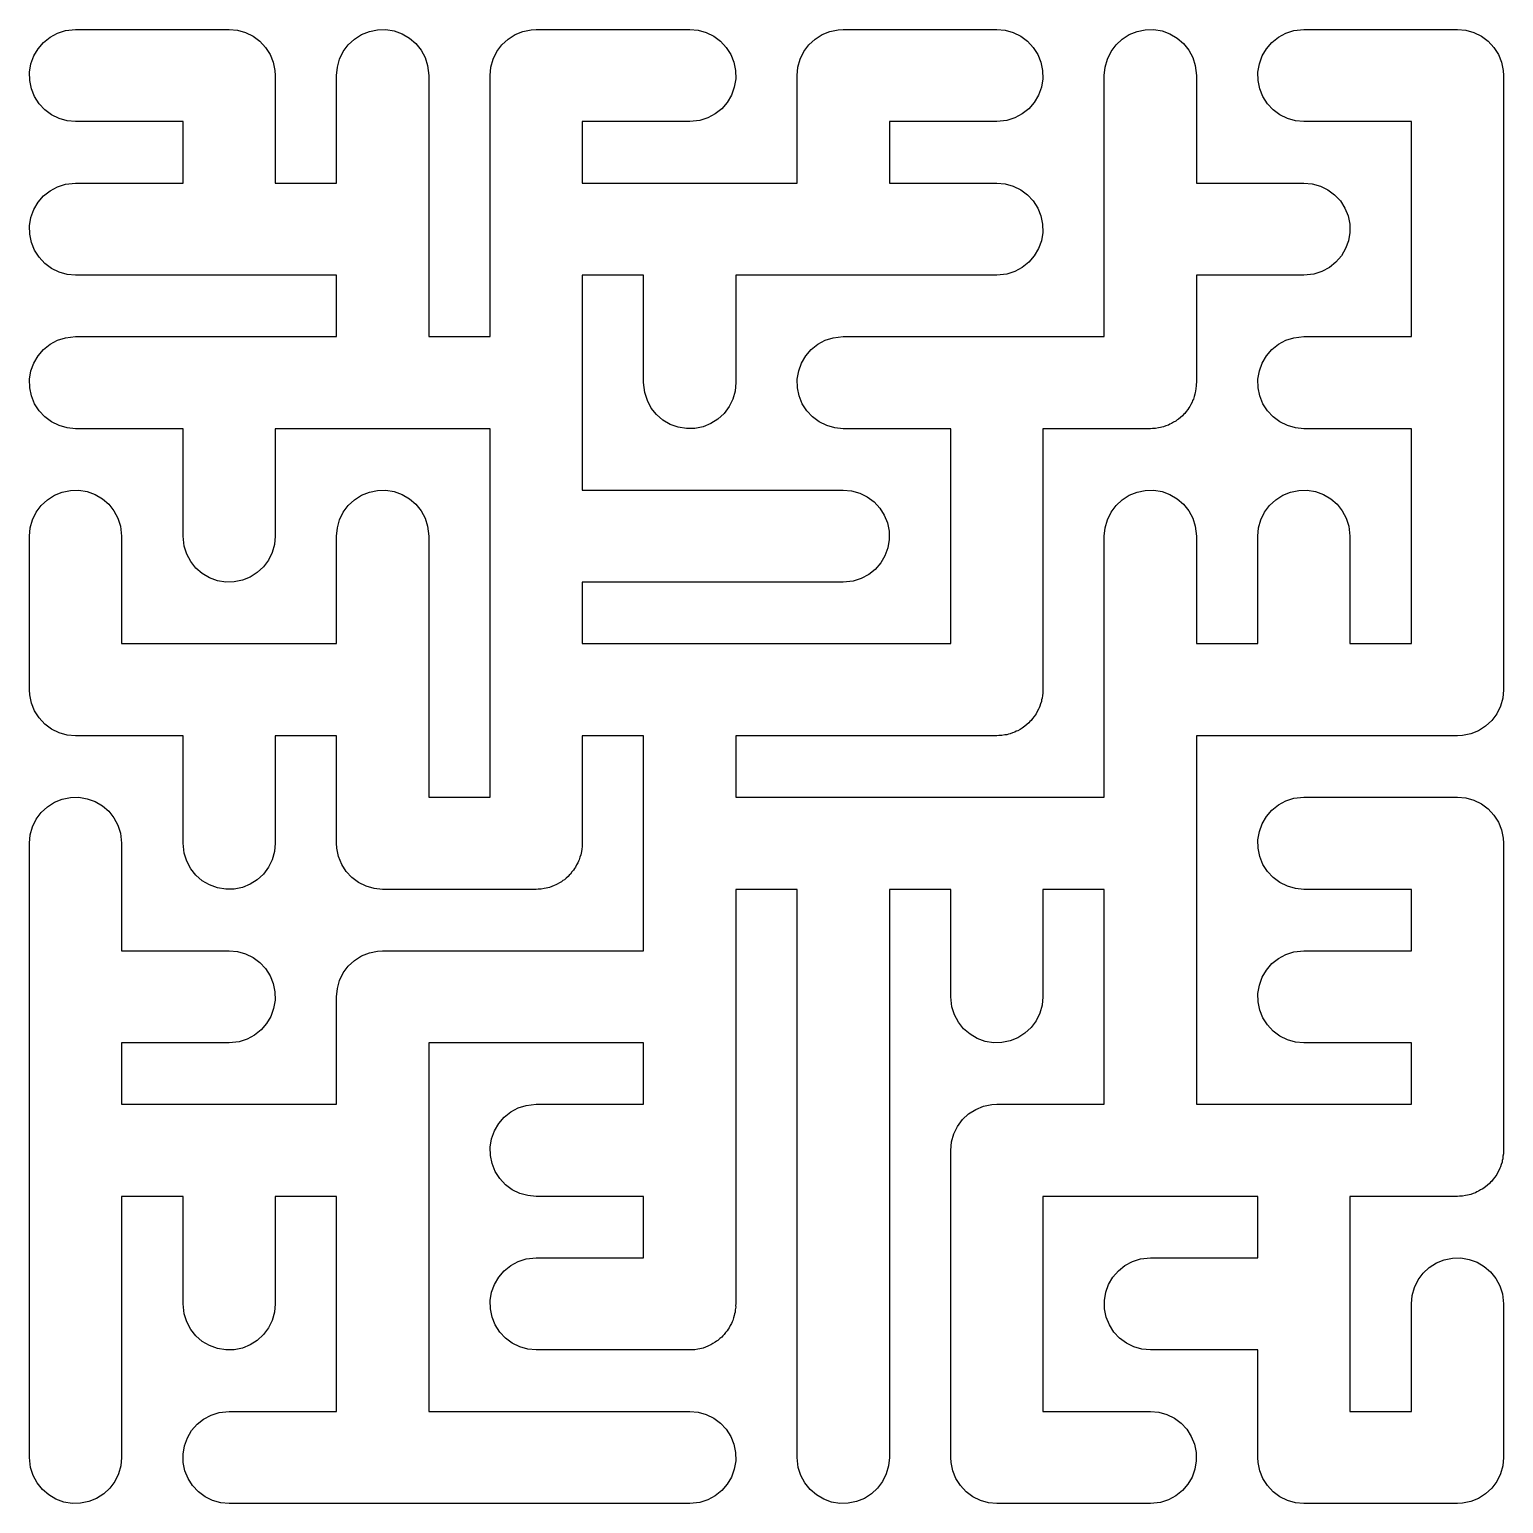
# Model space of a CAD drawing. Header units: inches. Extents: x 2.19 to 7.19, y 2.19 to 7.19.
import ezdxf

# ---------------------------------------------------------------- set-up
doc = ezdxf.new("R2010")
doc.units = ezdxf.units.IN
doc.layers.get('0').update_dxf_attribs({"linetype": 'CONTINUOUS'})

msp = doc.modelspace()

# ---------------------------------------------------------------- linework, layer by layer
at = {"color": 7}
msp.add_lwpolyline([(2.892962, 7.184901), (2.920397, 7.177191), (2.945975, 7.164627), (2.968846, 7.147626), (2.988248, 7.126754), (3.003537, 7.102705), (3.014204, 7.076279), (3.019894, 7.048356), (3.020833, 7.03125), (3.020833, 6.666667), (3.229167, 6.666667), (3.229167, 7.03125), (3.231765, 7.059629), (3.239475, 7.087064), (3.25204, 7.112642), (3.269041, 7.135512), (3.289913, 7.154915), (3.313962, 7.170204), (3.340388, 7.180871), (3.368311, 7.186561), (3.396804, 7.187085), (3.424918, 7.182425), (3.451718, 7.172736), (3.476312, 7.158341), (3.497883, 7.139719), (3.515713, 7.117488), (3.529209, 7.092389), (3.537921, 7.065256), (3.541667, 7.03125), (3.541667, 6.145833), (3.75, 6.145833), (3.75, 7.03125), (3.752599, 7.059629), (3.760309, 7.087064), (3.772873, 7.112642), (3.789874, 7.135512), (3.810746, 7.154915), (3.834795, 7.170204), (3.861221, 7.180871), (3.889144, 7.186561), (3.90625, 7.1875), (4.427083, 7.1875), (4.455462, 7.184901), (4.482897, 7.177191), (4.508475, 7.164627), (4.531346, 7.147626), (4.550748, 7.126754), (4.566037, 7.102705), (4.576704, 7.076279), (4.582394, 7.048356), (4.582918, 7.019863), (4.578258, 6.991749), (4.568569, 6.964949), (4.554174, 6.940354), (4.535552, 6.918784), (4.513321, 6.900954), (4.488222, 6.887458), (4.461089, 6.878745), (4.427083, 6.875), (4.0625, 6.875), (4.0625, 6.666667), (4.791667, 6.666667), (4.791667, 7.03125), (4.794265, 7.059629), (4.801975, 7.087064), (4.81454, 7.112642), (4.831541, 7.135512), (4.852413, 7.154915), (4.876462, 7.170204), (4.902888, 7.180871), (4.930811, 7.186561), (4.947917, 7.1875), (5.46875, 7.1875), (5.497129, 7.184901), (5.524564, 7.177191), (5.550142, 7.164627), (5.573013, 7.147626), (5.592415, 7.126754), (5.607704, 7.102705), (5.618371, 7.076279), (5.624061, 7.048356), (5.624585, 7.019863), (5.619925, 6.991749), (5.610236, 6.964949), (5.595841, 6.940354), (5.577219, 6.918784), (5.554988, 6.900954), (5.529889, 6.887458), (5.502756, 6.878745), (5.46875, 6.875), (5.104167, 6.875), (5.104167, 6.666667), (5.46875, 6.666667), (5.497129, 6.664068), (5.524564, 6.656358), (5.550142, 6.643794), (5.573013, 6.626793), (5.592415, 6.605921), (5.607704, 6.581872), (5.618371, 6.555446), (5.624061, 6.527522), (5.624585, 6.499029), (5.619925, 6.470916), (5.610236, 6.444116), (5.595841, 6.419521), (5.577219, 6.39795), (5.554988, 6.38012), (5.529889, 6.366625), (5.502756, 6.357912), (5.46875, 6.354167), (4.583333, 6.354167), (4.583333, 5.989583), (4.580735, 5.961205), (4.573025, 5.93377), (4.56046, 5.908192), (4.543459, 5.885321), (4.522587, 5.865918), (4.498538, 5.850629), (4.472112, 5.839962), (4.444189, 5.834273), (4.415696, 5.833749), (4.387582, 5.838409), (4.360782, 5.848097), (4.336188, 5.862492), (4.314617, 5.881115), (4.296787, 5.903345), (4.283291, 5.928445), (4.274579, 5.955578), (4.270833, 5.989583), (4.270833, 6.354167), (4.0625, 6.354167), (4.0625, 5.625), (4.947917, 5.625), (4.976295, 5.622401), (5.00373, 5.614691), (5.029308, 5.602127), (5.052179, 5.585126), (5.071582, 5.564254), (5.086871, 5.540205), (5.097538, 5.513779), (5.103227, 5.485856), (5.103751, 5.457363), (5.099091, 5.429249), (5.089403, 5.402449), (5.075008, 5.377854), (5.056385, 5.356284), (5.034155, 5.338454), (5.009055, 5.324958), (4.981922, 5.316245), (4.947917, 5.3125), (4.0625, 5.3125), (4.0625, 5.104167), (5.3125, 5.104167), (5.3125, 5.833333), (4.947917, 5.833333), (4.919538, 5.835932), (4.892103, 5.843642), (4.866525, 5.856206), (4.843654, 5.873207), (4.824252, 5.894079), (4.808963, 5.918128), (4.798296, 5.944554), (4.792606, 5.972478), (4.792082, 6.000971), (4.796742, 6.029084), (4.806431, 6.055884), (4.820826, 6.080479), (4.839448, 6.10205), (4.861679, 6.11988), (4.886778, 6.133375), (4.913911, 6.142088), (4.947917, 6.145833), (5.833333, 6.145833), (5.833333, 7.03125), (5.835932, 7.059629), (5.843642, 7.087064), (5.856206, 7.112642), (5.873207, 7.135512), (5.894079, 7.154915), (5.918128, 7.170204), (5.944554, 7.180871), (5.972478, 7.186561), (6.000971, 7.187085), (6.029084, 7.182425), (6.055884, 7.172736), (6.080479, 7.158341), (6.10205, 7.139719), (6.11988, 7.117488), (6.133375, 7.092389), (6.142088, 7.065256), (6.145833, 7.03125), (6.145833, 6.666667), (6.510417, 6.666667), (6.538795, 6.664068), (6.56623, 6.656358), (6.591808, 6.643794), (6.614679, 6.626793), (6.634082, 6.605921), (6.649371, 6.581872), (6.660038, 6.555446), (6.665728, 6.527522), (6.666251, 6.499029), (6.661591, 6.470916), (6.651903, 6.444116), (6.637508, 6.419521), (6.618885, 6.39795), (6.596655, 6.38012), (6.571555, 6.366625), (6.544422, 6.357912), (6.510417, 6.354167), (6.145833, 6.354167), (6.145833, 5.989583), (6.145314, 5.983901), (6.145419, 5.978196), (6.144017, 5.969741), (6.143236, 5.961205), (6.141692, 5.955711), (6.140759, 5.950082), (6.137845, 5.942022), (6.135526, 5.93377), (6.13301, 5.928648), (6.13107, 5.923282), (6.12674, 5.915885), (6.122961, 5.908192), (6.119558, 5.903613), (6.116675, 5.898688), (6.111074, 5.8922), (6.105961, 5.885321), (6.101781, 5.881436), (6.098053, 5.877117), (6.091366, 5.871754), (6.085088, 5.865918), (6.080273, 5.862857), (6.075822, 5.859287), (6.068272, 5.855228), (6.061039, 5.850629), (6.055749, 5.848494), (6.050723, 5.845791), (6.042562, 5.843171), (6.034614, 5.839962), (6.029022, 5.838823), (6.02359, 5.837079), (6.016781, 5.836329), (6.00669, 5.834272), (5.996393, 5.834083), (5.989583, 5.833333), (5.625, 5.833333), (5.625, 4.947917), (5.62448, 4.942234), (5.624585, 4.936529), (5.623184, 4.928074), (5.622403, 4.919538), (5.620859, 4.914045), (5.619926, 4.908416), (5.617011, 4.900355), (5.614692, 4.892103), (5.612177, 4.886982), (5.610237, 4.881616), (5.605907, 4.874218), (5.602128, 4.866525), (5.598724, 4.861946), (5.595842, 4.857021), (5.590241, 4.850533), (5.585127, 4.843654), (5.580948, 4.839769), (5.577219, 4.83545), (5.570533, 4.830088), (5.564255, 4.824252), (5.55944, 4.82119), (5.554989, 4.81762), (5.547439, 4.813561), (5.540206, 4.808963), (5.534915, 4.806827), (5.529889, 4.804125), (5.521728, 4.801504), (5.51378, 4.798296), (5.508189, 4.797156), (5.502756, 4.795412), (5.495948, 4.794662), (5.485857, 4.792606), (5.47556, 4.792416), (5.46875, 4.791667), (4.583333, 4.791667), (4.583333, 4.583333), (5.833333, 4.583333), (5.833333, 5.46875), (5.835932, 5.497129), (5.843642, 5.524564), (5.856206, 5.550142), (5.873207, 5.573012), (5.894079, 5.592415), (5.918128, 5.607704), (5.944554, 5.618371), (5.972478, 5.624061), (6.000971, 5.624585), (6.029084, 5.619925), (6.055884, 5.610236), (6.080479, 5.595841), (6.10205, 5.577219), (6.11988, 5.554988), (6.133375, 5.529889), (6.142088, 5.502756), (6.145833, 5.46875), (6.145833, 5.104167), (6.354167, 5.104167), (6.354167, 5.46875), (6.356765, 5.497129), (6.364475, 5.524564), (6.37704, 5.550142), (6.394041, 5.573012), (6.414913, 5.592415), (6.438962, 5.607704), (6.465387, 5.618371), (6.493311, 5.624061), (6.521804, 5.624585), (6.549918, 5.619925), (6.576718, 5.610236), (6.601312, 5.595841), (6.622883, 5.577219), (6.640713, 5.554988), (6.654209, 5.529889), (6.662921, 5.502756), (6.666667, 5.46875), (6.666667, 5.104167), (6.875, 5.104167), (6.875, 5.833333), (6.510417, 5.833333), (6.482038, 5.835932), (6.454603, 5.843642), (6.429025, 5.856206), (6.406154, 5.873207), (6.386752, 5.894079), (6.371463, 5.918128), (6.360796, 5.944554), (6.355106, 5.972478), (6.354582, 6.000971), (6.359242, 6.029084), (6.368931, 6.055884), (6.383326, 6.080479), (6.401948, 6.10205), (6.424179, 6.11988), (6.449278, 6.133375), (6.476411, 6.142088), (6.510417, 6.145833), (6.875, 6.145833), (6.875, 6.875), (6.510417, 6.875), (6.482038, 6.877599), (6.454603, 6.885309), (6.429025, 6.897873), (6.406154, 6.914874), (6.386752, 6.935746), (6.371463, 6.959795), (6.360796, 6.986221), (6.355106, 7.014144), (6.354582, 7.042637), (6.359242, 7.070751), (6.368931, 7.097551), (6.383326, 7.122146), (6.401948, 7.143716), (6.424179, 7.161546), (6.449278, 7.175042), (6.476411, 7.183755), (6.510417, 7.1875), (7.03125, 7.1875), (7.059629, 7.184901), (7.087064, 7.177191), (7.112642, 7.164627), (7.135513, 7.147626), (7.154915, 7.126754), (7.170204, 7.102705), (7.180871, 7.076279), (7.186561, 7.048356), (7.1875, 7.03125), (7.1875, 4.947917), (7.184901, 4.919538), (7.177191, 4.892103), (7.164627, 4.866525), (7.147626, 4.843654), (7.126754, 4.824252), (7.102705, 4.808963), (7.076279, 4.798296), (7.048356, 4.792606), (7.03125, 4.791667), (6.145833, 4.791667), (6.145833, 3.541667), (6.875, 3.541667), (6.875, 3.75), (6.510417, 3.75), (6.482038, 3.752599), (6.454603, 3.760309), (6.429025, 3.772873), (6.406154, 3.789874), (6.386752, 3.810746), (6.371463, 3.834795), (6.360796, 3.861221), (6.355106, 3.889144), (6.354582, 3.917637), (6.359242, 3.945751), (6.368931, 3.972551), (6.383326, 3.997146), (6.401948, 4.018716), (6.424179, 4.036546), (6.449278, 4.050042), (6.476411, 4.058755), (6.510417, 4.0625), (6.875, 4.0625), (6.875, 4.270833), (6.510417, 4.270833), (6.482038, 4.273432), (6.454603, 4.281142), (6.429025, 4.293706), (6.406154, 4.310707), (6.386752, 4.331579), (6.371463, 4.355628), (6.360796, 4.382054), (6.355106, 4.409978), (6.354582, 4.438471), (6.359242, 4.466584), (6.368931, 4.493384), (6.383326, 4.517979), (6.401948, 4.53955), (6.424179, 4.55738), (6.449278, 4.570875), (6.476411, 4.579588), (6.510417, 4.583333), (7.03125, 4.583333), (7.059629, 4.580735), (7.087064, 4.573025), (7.112642, 4.56046), (7.135513, 4.543459), (7.154915, 4.522587), (7.170204, 4.498538), (7.180871, 4.472112), (7.186561, 4.444189), (7.1875, 4.427083), (7.1875, 3.385417), (7.18698, 3.379734), (7.187085, 3.374029), (7.185684, 3.365574), (7.184903, 3.357038), (7.183359, 3.351545), (7.182426, 3.345916), (7.179511, 3.337855), (7.177192, 3.329603), (7.174677, 3.324482), (7.172737, 3.319116), (7.168407, 3.311718), (7.164628, 3.304025), (7.161224, 3.299446), (7.158342, 3.294521), (7.152741, 3.288033), (7.147627, 3.281154), (7.143448, 3.277269), (7.139719, 3.27295), (7.133033, 3.267588), (7.126755, 3.261752), (7.12194, 3.25869), (7.117489, 3.25512), (7.109939, 3.251061), (7.102706, 3.246463), (7.097415, 3.244327), (7.092389, 3.241625), (7.084228, 3.239004), (7.07628, 3.235796), (7.070689, 3.234656), (7.065256, 3.232912), (7.058448, 3.232162), (7.048357, 3.230106), (7.03806, 3.229916), (7.03125, 3.229167), (6.666667, 3.229167), (6.666667, 2.5), (6.875, 2.5), (6.875, 2.864583), (6.877599, 2.892962), (6.885309, 2.920397), (6.897873, 2.945975), (6.914874, 2.968846), (6.935746, 2.988248), (6.959795, 3.003537), (6.986221, 3.014204), (7.014144, 3.019894), (7.042637, 3.020418), (7.070751, 3.015758), (7.097551, 3.006069), (7.122146, 2.991674), (7.143716, 2.973052), (7.161546, 2.950821), (7.175042, 2.925722), (7.183755, 2.898589), (7.1875, 2.864583), (7.1875, 2.34375), (7.184901, 2.315371), (7.177191, 2.287936), (7.164627, 2.262358), (7.147626, 2.239487), (7.126754, 2.220085), (7.102705, 2.204796), (7.076279, 2.194129), (7.048356, 2.188439), (7.03125, 2.1875), (6.510417, 2.1875), (6.482038, 2.190099), (6.454603, 2.197809), (6.429025, 2.210373), (6.406154, 2.227374), (6.386752, 2.248246), (6.371463, 2.272295), (6.360796, 2.298721), (6.355106, 2.326644), (6.354167, 2.34375), (6.354167, 2.708333), (5.989583, 2.708333), (5.961205, 2.710932), (5.93377, 2.718642), (5.908192, 2.731206), (5.885321, 2.748207), (5.865918, 2.769079), (5.850629, 2.793128), (5.839962, 2.819554), (5.834272, 2.847478), (5.833749, 2.875971), (5.838409, 2.904084), (5.848097, 2.930884), (5.862492, 2.955479), (5.881115, 2.97705), (5.903345, 2.99488), (5.928445, 3.008375), (5.955578, 3.017088), (5.989583, 3.020833), (6.354167, 3.020833), (6.354167, 3.229167), (5.625, 3.229167), (5.625, 2.5), (5.989583, 2.5), (6.017962, 2.497401), (6.045397, 2.489691), (6.070975, 2.477127), (6.093846, 2.460126), (6.113248, 2.439254), (6.128537, 2.415205), (6.139204, 2.388779), (6.144894, 2.360856), (6.145418, 2.332363), (6.140758, 2.304249), (6.131069, 2.277449), (6.116674, 2.252854), (6.098052, 2.231284), (6.075821, 2.213454), (6.050722, 2.199958), (6.023589, 2.191245), (5.989583, 2.1875), (5.46875, 2.1875), (5.440371, 2.190099), (5.412936, 2.197809), (5.387358, 2.210373), (5.364487, 2.227374), (5.345085, 2.248246), (5.329796, 2.272295), (5.319129, 2.298721), (5.313439, 2.326644), (5.3125, 2.34375), (5.3125, 3.385417), (5.315099, 3.413795), (5.322809, 3.44123), (5.335373, 3.466808), (5.352374, 3.489679), (5.373246, 3.509082), (5.397295, 3.524371), (5.423721, 3.535038), (5.451644, 3.540728), (5.46875, 3.541667), (5.833333, 3.541667), (5.833333, 4.270833), (5.625, 4.270833), (5.625, 3.90625), (5.622401, 3.877871), (5.614691, 3.850436), (5.602127, 3.824858), (5.585126, 3.801987), (5.564254, 3.782585), (5.540205, 3.767296), (5.513779, 3.756629), (5.485856, 3.750939), (5.457363, 3.750415), (5.429249, 3.755075), (5.402449, 3.764764), (5.377854, 3.779159), (5.356284, 3.797781), (5.338454, 3.820012), (5.324958, 3.845111), (5.316245, 3.872244), (5.3125, 3.90625), (5.3125, 4.270833), (5.104167, 4.270833), (5.104167, 2.34375), (5.101568, 2.315371), (5.093858, 2.287936), (5.081294, 2.262358), (5.064293, 2.239487), (5.043421, 2.220085), (5.019372, 2.204796), (4.992946, 2.194129), (4.965022, 2.188439), (4.936529, 2.187915), (4.908416, 2.192575), (4.881616, 2.202264), (4.857021, 2.216659), (4.83545, 2.235281), (4.81762, 2.257512), (4.804125, 2.282611), (4.795412, 2.309744), (4.791667, 2.34375), (4.791667, 4.270833), (4.583333, 4.270833), (4.583333, 2.864583), (4.582812, 2.858901), (4.582918, 2.853196), (4.581516, 2.844741), (4.580735, 2.836205), (4.579191, 2.830711), (4.578258, 2.825082), (4.575344, 2.817022), (4.573025, 2.80877), (4.570509, 2.803648), (4.568569, 2.798282), (4.564239, 2.790885), (4.56046, 2.783192), (4.557057, 2.778613), (4.554174, 2.773688), (4.548573, 2.7672), (4.543459, 2.760321), (4.53928, 2.756436), (4.535552, 2.752117), (4.528865, 2.746754), (4.522587, 2.740918), (4.517772, 2.737857), (4.513321, 2.734287), (4.505771, 2.730228), (4.498538, 2.725629), (4.493247, 2.723494), (4.488222, 2.720791), (4.480061, 2.718171), (4.472112, 2.714962), (4.466521, 2.713823), (4.461089, 2.712079), (4.45428, 2.711329), (4.444189, 2.709272), (4.433892, 2.709083), (4.427083, 2.708333), (3.90625, 2.708333), (3.877871, 2.710932), (3.850436, 2.718642), (3.824858, 2.731206), (3.801988, 2.748207), (3.782585, 2.769079), (3.767296, 2.793128), (3.756629, 2.819554), (3.750939, 2.847478), (3.750415, 2.875971), (3.755075, 2.904084), (3.764764, 2.930884), (3.779159, 2.955479), (3.797781, 2.97705), (3.820012, 2.99488), (3.845111, 3.008375), (3.872244, 3.017088), (3.90625, 3.020833), (4.270833, 3.020833), (4.270833, 3.229167), (3.90625, 3.229167), (3.877871, 3.231765), (3.850436, 3.239475), (3.824858, 3.25204), (3.801988, 3.269041), (3.782585, 3.289913), (3.767296, 3.313962), (3.756629, 3.340388), (3.750939, 3.368311), (3.750415, 3.396804), (3.755075, 3.424918), (3.764764, 3.451718), (3.779159, 3.476312), (3.797781, 3.497883), (3.820012, 3.515713), (3.845111, 3.529209), (3.872244, 3.537921), (3.90625, 3.541667), (4.270833, 3.541667), (4.270833, 3.75), (3.541667, 3.75), (3.541667, 2.5), (4.427083, 2.5), (4.455462, 2.497401), (4.482897, 2.489691), (4.508475, 2.477127), (4.531346, 2.460126), (4.550748, 2.439254), (4.566037, 2.415205), (4.576704, 2.388779), (4.582394, 2.360856), (4.582918, 2.332363), (4.578258, 2.304249), (4.568569, 2.277449), (4.554174, 2.252854), (4.535552, 2.231284), (4.513321, 2.213454), (4.488222, 2.199958), (4.461089, 2.191245), (4.427083, 2.1875), (2.864583, 2.1875), (2.836205, 2.190099), (2.80877, 2.197809), (2.783192, 2.210373), (2.760321, 2.227374), (2.740918, 2.248246), (2.725629, 2.272295), (2.714962, 2.298721), (2.709273, 2.326644), (2.708749, 2.355137), (2.713409, 2.383251), (2.723097, 2.410051), (2.737492, 2.434646), (2.756115, 2.456216), (2.778345, 2.474046), (2.803445, 2.487542), (2.830578, 2.496255), (2.864583, 2.5), (3.229167, 2.5), (3.229167, 3.229167), (3.020833, 3.229167), (3.020833, 2.864583), (3.018235, 2.836205), (3.010525, 2.80877), (2.99796, 2.783192), (2.980959, 2.760321), (2.960087, 2.740918), (2.936038, 2.725629), (2.909612, 2.714962), (2.881689, 2.709272), (2.853196, 2.708749), (2.825082, 2.713409), (2.798282, 2.723097), (2.773688, 2.737492), (2.752117, 2.756115), (2.734287, 2.778345), (2.720791, 2.803445), (2.712079, 2.830578), (2.708333, 2.864583), (2.708333, 3.229167), (2.5, 3.229167), (2.5, 2.34375), (2.497401, 2.315371), (2.489691, 2.287936), (2.477127, 2.262358), (2.460126, 2.239487), (2.439254, 2.220085), (2.415205, 2.204796), (2.388779, 2.194129), (2.360856, 2.188439), (2.332363, 2.187915), (2.304249, 2.192575), (2.277449, 2.202264), (2.252854, 2.216659), (2.231284, 2.235281), (2.213454, 2.257512), (2.199958, 2.282611), (2.191245, 2.309744), (2.1875, 2.34375), (2.1875, 4.427083), (2.190099, 4.455462), (2.197809, 4.482897), (2.210373, 4.508475), (2.227374, 4.531346), (2.248246, 4.550748), (2.272295, 4.566037), (2.298721, 4.576704), (2.326644, 4.582394), (2.355137, 4.582918), (2.383251, 4.578258), (2.410051, 4.568569), (2.434646, 4.554174), (2.456216, 4.535552), (2.474046, 4.513321), (2.487542, 4.488222), (2.496255, 4.461089), (2.5, 4.427083), (2.5, 4.0625), (2.864583, 4.0625), (2.892962, 4.059901), (2.920397, 4.052191), (2.945975, 4.039627), (2.968846, 4.022626), (2.988248, 4.001754), (3.003537, 3.977705), (3.014204, 3.951279), (3.019894, 3.923356), (3.020418, 3.894863), (3.015758, 3.866749), (3.006069, 3.839949), (2.991674, 3.815354), (2.973052, 3.793784), (2.950821, 3.775954), (2.925722, 3.762458), (2.898589, 3.753745), (2.864583, 3.75), (2.5, 3.75), (2.5, 3.541667), (3.229167, 3.541667), (3.229167, 3.90625), (3.231765, 3.934629), (3.239475, 3.962064), (3.25204, 3.987642), (3.269041, 4.010513), (3.289913, 4.029915), (3.313962, 4.045204), (3.340388, 4.055871), (3.368311, 4.061561), (3.385417, 4.0625), (4.270833, 4.0625), (4.270833, 4.791667), (4.0625, 4.791667), (4.0625, 4.427083), (4.061979, 4.421401), (4.062084, 4.415696), (4.060683, 4.407241), (4.059902, 4.398705), (4.058358, 4.393211), (4.057424, 4.387582), (4.05451, 4.379522), (4.052191, 4.37127), (4.049676, 4.366148), (4.047736, 4.360782), (4.043406, 4.353385), (4.039627, 4.345692), (4.036223, 4.341113), (4.033341, 4.336188), (4.027739, 4.3297), (4.022626, 4.322821), (4.018447, 4.318936), (4.014718, 4.314617), (4.008032, 4.309254), (4.001754, 4.303418), (3.996939, 4.300357), (3.992488, 4.296787), (3.984938, 4.292728), (3.977705, 4.288129), (3.972414, 4.285994), (3.967388, 4.283291), (3.959227, 4.280671), (3.951279, 4.277462), (3.945688, 4.276323), (3.940255, 4.274579), (3.933447, 4.273829), (3.923356, 4.271772), (3.913059, 4.271583), (3.90625, 4.270833), (3.385417, 4.270833), (3.357038, 4.273432), (3.329603, 4.281142), (3.304025, 4.293706), (3.281154, 4.310707), (3.261752, 4.331579), (3.246463, 4.355628), (3.235796, 4.382054), (3.230106, 4.409978), (3.229167, 4.427083), (3.229167, 4.791667), (3.020833, 4.791667), (3.020833, 4.427083), (3.018235, 4.398705), (3.010525, 4.37127), (2.99796, 4.345692), (2.980959, 4.322821), (2.960087, 4.303418), (2.936038, 4.288129), (2.909612, 4.277462), (2.881689, 4.271773), (2.853196, 4.271249), (2.825082, 4.275909), (2.798282, 4.285597), (2.773688, 4.299992), (2.752117, 4.318615), (2.734287, 4.340845), (2.720791, 4.365945), (2.712079, 4.393078), (2.708333, 4.427083), (2.708333, 4.791667), (2.34375, 4.791667), (2.315371, 4.794265), (2.287936, 4.801975), (2.262358, 4.81454), (2.239488, 4.831541), (2.220085, 4.852413), (2.204796, 4.876462), (2.194129, 4.902888), (2.188439, 4.930811), (2.1875, 4.947917), (2.1875, 5.46875), (2.190099, 5.497129), (2.197809, 5.524564), (2.210373, 5.550142), (2.227374, 5.573012), (2.248246, 5.592415), (2.272295, 5.607704), (2.298721, 5.618371), (2.326644, 5.624061), (2.355137, 5.624585), (2.383251, 5.619925), (2.410051, 5.610236), (2.434646, 5.595841), (2.456216, 5.577219), (2.474046, 5.554988), (2.487542, 5.529889), (2.496255, 5.502756), (2.5, 5.46875), (2.5, 5.104167), (3.229167, 5.104167), (3.229167, 5.46875), (3.231765, 5.497129), (3.239475, 5.524564), (3.25204, 5.550142), (3.269041, 5.573012), (3.289913, 5.592415), (3.313962, 5.607704), (3.340388, 5.618371), (3.368311, 5.624061), (3.396804, 5.624585), (3.424918, 5.619925), (3.451718, 5.610236), (3.476312, 5.595841), (3.497883, 5.577219), (3.515713, 5.554988), (3.529209, 5.529889), (3.537921, 5.502756), (3.541667, 5.46875), (3.541667, 4.583333), (3.75, 4.583333), (3.75, 5.833333), (3.020833, 5.833333), (3.020833, 5.46875), (3.018235, 5.440371), (3.010525, 5.412936), (2.99796, 5.387358), (2.980959, 5.364488), (2.960087, 5.345085), (2.936038, 5.329796), (2.909612, 5.319129), (2.881689, 5.313439), (2.853196, 5.312915), (2.825082, 5.317575), (2.798282, 5.327264), (2.773688, 5.341659), (2.752117, 5.360281), (2.734287, 5.382512), (2.720791, 5.407611), (2.712079, 5.434744), (2.708333, 5.46875), (2.708333, 5.833333), (2.34375, 5.833333), (2.315371, 5.835932), (2.287936, 5.843642), (2.262358, 5.856206), (2.239488, 5.873207), (2.220085, 5.894079), (2.204796, 5.918128), (2.194129, 5.944554), (2.188439, 5.972478), (2.187915, 6.000971), (2.192575, 6.029084), (2.202264, 6.055884), (2.216659, 6.080479), (2.235281, 6.10205), (2.257512, 6.11988), (2.282611, 6.133375), (2.309744, 6.142088), (2.34375, 6.145833), (3.229167, 6.145833), (3.229167, 6.354167), (2.34375, 6.354167), (2.315371, 6.356765), (2.287936, 6.364475), (2.262358, 6.37704), (2.239488, 6.394041), (2.220085, 6.414913), (2.204796, 6.438962), (2.194129, 6.465388), (2.188439, 6.493311), (2.187915, 6.521804), (2.192575, 6.549918), (2.202264, 6.576718), (2.216659, 6.601312), (2.235281, 6.622883), (2.257512, 6.640713), (2.282611, 6.654209), (2.309744, 6.662921), (2.34375, 6.666667), (2.708333, 6.666667), (2.708333, 6.875), (2.34375, 6.875), (2.315371, 6.877599), (2.287936, 6.885309), (2.262358, 6.897873), (2.239488, 6.914874), (2.220085, 6.935746), (2.204796, 6.959795), (2.194129, 6.986221), (2.188439, 7.014144), (2.187915, 7.042637), (2.192575, 7.070751), (2.202264, 7.097551), (2.216659, 7.122146), (2.235281, 7.143716), (2.257512, 7.161546), (2.282611, 7.175042), (2.309744, 7.183755), (2.34375, 7.1875), (2.864583, 7.1875)], close=True, dxfattribs=at)

doc.saveas('drawing.dxf')
